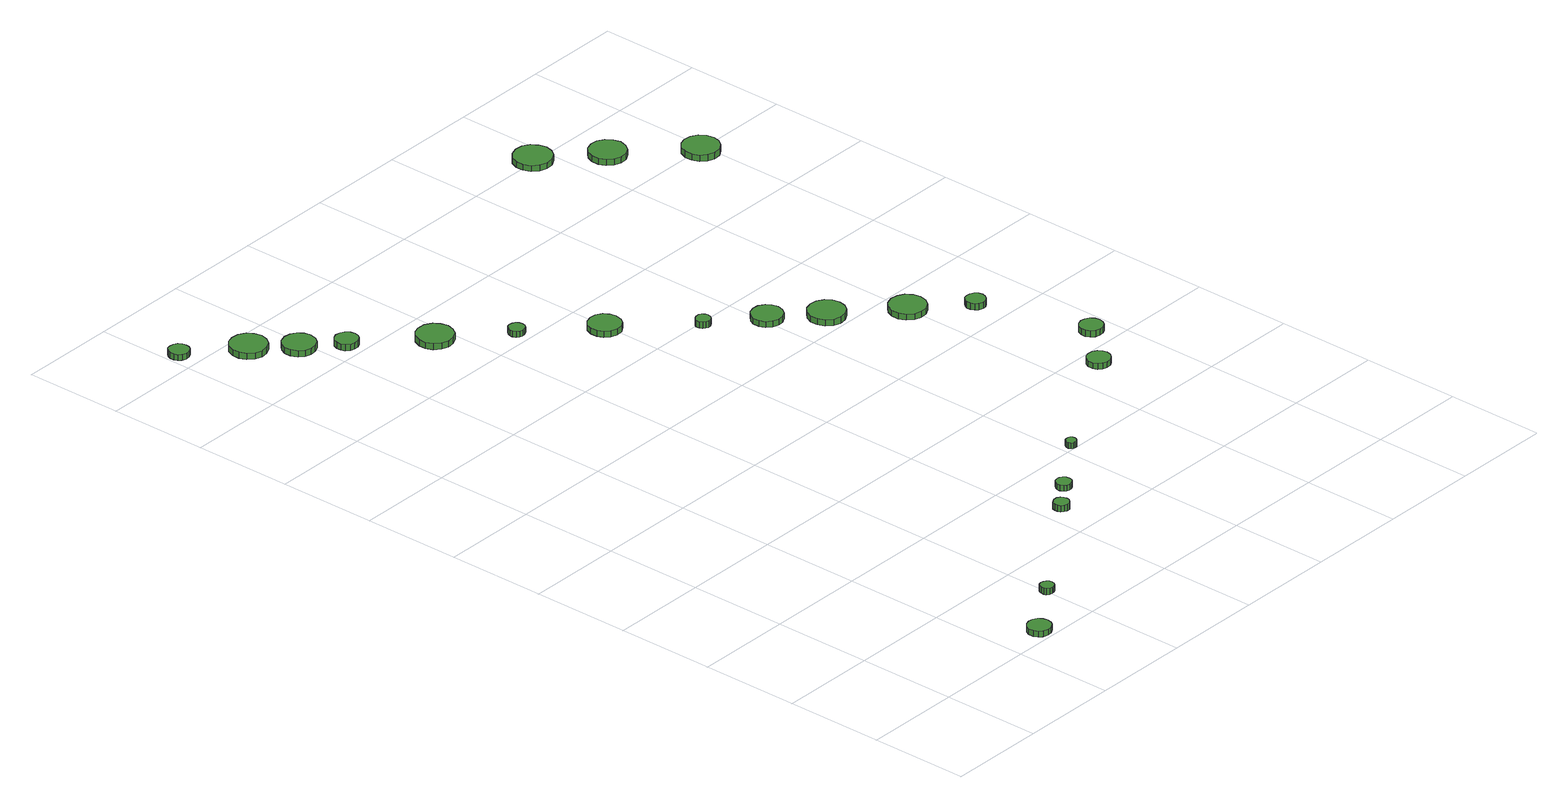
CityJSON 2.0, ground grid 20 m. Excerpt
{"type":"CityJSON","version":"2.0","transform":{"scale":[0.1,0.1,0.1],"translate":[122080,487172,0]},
"CityObjects":{
"tree1":{"type":"SolitaryVegetationObject","attributes":{"function":"something"},"geometry":[{"type":"MultiSurface","lod":"1","boundaries":[[[0,1,2,3,4,5,6,7,8,9,10,11,12,13,14]],[[15,16,17,18,19,20,21,22,23,24,25,26,27,28,29]],[[0,29,28,1]],[[1,28,27,2]],[[2,27,26,3]],[[3,26,25,4]],[[4,25,24,5]],[[5,24,23,6]],[[6,23,22,7]],[[7,22,21,8]],[[8,21,20,9]],[[9,20,19,10]],[[10,19,18,11]],[[11,18,17,12]],[[12,17,16,13]],[[13,16,15,14]],[[14,15,29,0]]]}]},
"tree2":{"type":"SolitaryVegetationObject","attributes":{"function":"something"},"geometry":[{"type":"MultiSurface","lod":"1","boundaries":[[[30,31,32,33,34,35,36,37,38,39,40,41,42,43,44]],[[45,46,47,48,49,50,51,52,53,54,55,56,57,58,59]],[[30,59,58,31]],[[31,58,57,32]],[[32,57,56,33]],[[33,56,55,34]],[[34,55,54,35]],[[35,54,53,36]],[[36,53,52,37]],[[37,52,51,38]],[[38,51,50,39]],[[39,50,49,40]],[[40,49,48,41]],[[41,48,47,42]],[[42,47,46,43]],[[43,46,45,44]],[[44,45,59,30]]]}]},
"tree3":{"type":"SolitaryVegetationObject","attributes":{"function":"something"},"geometry":[{"type":"MultiSurface","lod":"1","boundaries":[[[60,61,62,63,64,65,66,67,68,69,70,71,72,73,74]],[[75,76,77,78,79,80,81,82,83,84,85,86,87,88,89]],[[60,89,88,61]],[[61,88,87,62]],[[62,87,86,63]],[[63,86,85,64]],[[64,85,84,65]],[[65,84,83,66]],[[66,83,82,67]],[[67,82,81,68]],[[68,81,80,69]],[[69,80,79,70]],[[70,79,78,71]],[[71,78,77,72]],[[72,77,76,73]],[[73,76,75,74]],[[74,75,89,60]]]}]},
"tree4":{"type":"SolitaryVegetationObject","attributes":{"function":"something"},"geometry":[{"type":"MultiSurface","lod":"1","boundaries":[[[90,91,92,93,94,95,96,97,98,99,100,101,102,103,104]],[[105,106,107,108,109,110,111,112,113,114,115,116,117,118,119]],[[90,119,118,91]],[[91,118,117,92]],[[92,117,116,93]],[[93,116,115,94]],[[94,115,114,95]],[[95,114,113,96]],[[96,113,112,97]],[[97,112,111,98]],[[98,111,110,99]],[[99,110,109,100]],[[100,109,108,101]],[[101,108,107,102]],[[102,107,106,103]],[[103,106,105,104]],[[104,105,119,90]]]}]},
"tree5":{"type":"SolitaryVegetationObject","attributes":{"function":"something"},"geometry":[{"type":"MultiSurface","lod":"1","boundaries":[[[120,121,122,123,124,125,126,127,128,129,130,131,132,133,134]],[[135,136,137,138,139,140,141,142,143,144,145,146,147,148,149]],[[120,149,148,121]],[[121,148,147,122]],[[122,147,146,123]],[[123,146,145,124]],[[124,145,144,125]],[[125,144,143,126]],[[126,143,142,127]],[[127,142,141,128]],[[128,141,140,129]],[[129,140,139,130]],[[130,139,138,131]],[[131,138,137,132]],[[132,137,136,133]],[[133,136,135,134]],[[134,135,149,120]]]}]},
"tree6":{"type":"SolitaryVegetationObject","attributes":{"function":"something"},"geometry":[{"type":"MultiSurface","lod":"1","boundaries":[[[150,151,152,153,154,155,156,157,158,159,160,161,162,163,164]],[[165,166,167,168,169,170,171,172,173,174,175,176,177,178,179]],[[150,179,178,151]],[[151,178,177,152]],[[152,177,176,153]],[[153,176,175,154]],[[154,175,174,155]],[[155,174,173,156]],[[156,173,172,157]],[[157,172,171,158]],[[158,171,170,159]],[[159,170,169,160]],[[160,169,168,161]],[[161,168,167,162]],[[162,167,166,163]],[[163,166,165,164]],[[164,165,179,150]]]}]},
"tree7":{"type":"SolitaryVegetationObject","attributes":{"function":"something"},"geometry":[{"type":"MultiSurface","lod":"1","boundaries":[[[180,181,182,183,184,185,186,187,188,189,190,191,192,193,194]],[[195,196,197,198,199,200,201,202,203,204,205,206,207,208,209]],[[180,209,208,181]],[[181,208,207,182]],[[182,207,206,183]],[[183,206,205,184]],[[184,205,204,185]],[[185,204,203,186]],[[186,203,202,187]],[[187,202,201,188]],[[188,201,200,189]],[[189,200,199,190]],[[190,199,198,191]],[[191,198,197,192]],[[192,197,196,193]],[[193,196,195,194]],[[194,195,209,180]]]}]},
"tree8":{"type":"SolitaryVegetationObject","attributes":{"function":"something"},"geometry":[{"type":"MultiSurface","lod":"1","boundaries":[[[210,211,212,213,214,215,216,217,218,219,220,221,222,223,224]],[[225,226,227,228,229,230,231,232,233,234,235,236,237,238,239]],[[210,239,238,211]],[[211,238,237,212]],[[212,237,236,213]],[[213,236,235,214]],[[214,235,234,215]],[[215,234,233,216]],[[216,233,232,217]],[[217,232,231,218]],[[218,231,230,219]],[[219,230,229,220]],[[220,229,228,221]],[[221,228,227,222]],[[222,227,226,223]],[[223,226,225,224]],[[224,225,239,210]]]}]},
"tree9":{"type":"SolitaryVegetationObject","attributes":{"function":"something"},"geometry":[{"type":"MultiSurface","lod":"1","boundaries":[[[240,241,242,243,244,245,246,247,248,249,250,251,252,253,254]],[[255,256,257,258,259,260,261,262,263,264,265,266,267,268,269]],[[240,269,268,241]],[[241,268,267,242]],[[242,267,266,243]],[[243,266,265,244]],[[244,265,264,245]],[[245,264,263,246]],[[246,263,262,247]],[[247,262,261,248]],[[248,261,260,249]],[[249,260,259,250]],[[250,259,258,251]],[[251,258,257,252]],[[252,257,256,253]],[[253,256,255,254]],[[254,255,269,240]]]}]},
"tree10":{"type":"SolitaryVegetationObject","attributes":{"function":"something"},"geometry":[{"type":"MultiSurface","lod":"1","boundaries":[[[270,271,272,273,274,275,276,277,278,279,280,281,282,283,284]],[[285,286,287,288,289,290,291,292,293,294,295,296,297,298,299]],[[270,299,298,271]],[[271,298,297,272]],[[272,297,296,273]],[[273,296,295,274]],[[274,295,294,275]],[[275,294,293,276]],[[276,293,292,277]],[[277,292,291,278]],[[278,291,290,279]],[[279,290,289,280]],[[280,289,288,281]],[[281,288,287,282]],[[282,287,286,283]],[[283,286,285,284]],[[284,285,299,270]]]}]},
"tree11":{"type":"SolitaryVegetationObject","attributes":{"function":"something"},"geometry":[{"type":"MultiSurface","lod":"1","boundaries":[[[300,301,302,303,304,305,306,307,308,309,310,311,312,313,314]],[[315,316,317,318,319,320,321,322,323,324,325,326,327,328,329]],[[300,329,328,301]],[[301,328,327,302]],[[302,327,326,303]],[[303,326,325,304]],[[304,325,324,305]],[[305,324,323,306]],[[306,323,322,307]],[[307,322,321,308]],[[308,321,320,309]],[[309,320,319,310]],[[310,319,318,311]],[[311,318,317,312]],[[312,317,316,313]],[[313,316,315,314]],[[314,315,329,300]]]}]},
"tree12":{"type":"SolitaryVegetationObject","attributes":{"function":"something"},"geometry":[{"type":"MultiSurface","lod":"1","boundaries":[[[330,331,332,333,334,335,336,337,338,339,340,341,342,343,344]],[[345,346,347,348,349,350,351,352,353,354,355,356,357,358,359]],[[330,359,358,331]],[[331,358,357,332]],[[332,357,356,333]],[[333,356,355,334]],[[334,355,354,335]],[[335,354,353,336]],[[336,353,352,337]],[[337,352,351,338]],[[338,351,350,339]],[[339,350,349,340]],[[340,349,348,341]],[[341,348,347,342]],[[342,347,346,343]],[[343,346,345,344]],[[344,345,359,330]]]}]},
"tree13":{"type":"SolitaryVegetationObject","attributes":{"function":"something"},"geometry":[{"type":"MultiSurface","lod":"1","boundaries":[[[360,361,362,363,364,365,366,367,368,369,370,371,372,373,374]],[[375,376,377,378,379,380,381,382,383,384,385,386,387,388,389]],[[360,389,388,361]],[[361,388,387,362]],[[362,387,386,363]],[[363,386,385,364]],[[364,385,384,365]],[[365,384,383,366]],[[366,383,382,367]],[[367,382,381,368]],[[368,381,380,369]],[[369,380,379,370]],[[370,379,378,371]],[[371,378,377,372]],[[372,377,376,373]],[[373,376,375,374]],[[374,375,389,360]]]}]},
"tree14":{"type":"SolitaryVegetationObject","attributes":{"function":"something"},"geometry":[{"type":"MultiSurface","lod":"1","boundaries":[[[390,391,392,393,394,395,396,397,398,399,400,401,402,403,404]],[[405,406,407,408,409,410,411,412,413,414,415,416,417,418,419]],[[390,419,418,391]],[[391,418,417,392]],[[392,417,416,393]],[[393,416,415,394]],[[394,415,414,395]],[[395,414,413,396]],[[396,413,412,397]],[[397,412,411,398]],[[398,411,410,399]],[[399,410,409,400]],[[400,409,408,401]],[[401,408,407,402]],[[402,407,406,403]],[[403,406,405,404]],[[404,405,419,390]]]}]},
"tree15":{"type":"SolitaryVegetationObject","attributes":{"function":"something"},"geometry":[{"type":"MultiSurface","lod":"1","boundaries":[[[420,421,422,423,424,425,426,427,428,429,430,431,432,433,434]],[[435,436,437,438,439,440,441,442,443,444,445,446,447,448,449]],[[420,449,448,421]],[[421,448,447,422]],[[422,447,446,423]],[[423,446,445,424]],[[424,445,444,425]],[[425,444,443,426]],[[426,443,442,427]],[[427,442,441,428]],[[428,441,440,429]],[[429,440,439,430]],[[430,439,438,431]],[[431,438,437,432]],[[432,437,436,433]],[[433,436,435,434]],[[434,435,449,420]]]}]},
"tree16":{"type":"SolitaryVegetationObject","attributes":{"function":"something"},"geometry":[{"type":"MultiSurface","lod":"1","boundaries":[[[450,451,452,453,454,455,456,457,458,459,460,461,462,463,464]],[[465,466,467,468,469,470,471,472,473,474,475,476,477,478,479]],[[450,479,478,451]],[[451,478,477,452]],[[452,477,476,453]],[[453,476,475,454]],[[454,475,474,455]],[[455,474,473,456]],[[456,473,472,457]],[[457,472,471,458]],[[458,471,470,459]],[[459,470,469,460]],[[460,469,468,461]],[[461,468,467,462]],[[462,467,466,463]],[[463,466,465,464]],[[464,465,479,450]]]}]},
"tree17":{"type":"SolitaryVegetationObject","attributes":{"function":"something"},"geometry":[{"type":"MultiSurface","lod":"1","boundaries":[[[480,481,482,483,484,485,486,487,488,489,490,491,492,493,494]],[[495,496,497,498,499,500,501,502,503,504,505,506,507,508,509]],[[480,509,508,481]],[[481,508,507,482]],[[482,507,506,483]],[[483,506,505,484]],[[484,505,504,485]],[[485,504,503,486]],[[486,503,502,487]],[[487,502,501,488]],[[488,501,500,489]],[[489,500,499,490]],[[490,499,498,491]],[[491,498,497,492]],[[492,497,496,493]],[[493,496,495,494]],[[494,495,509,480]]]}]},
"tree18":{"type":"SolitaryVegetationObject","attributes":{"function":"something"},"geometry":[{"type":"MultiSurface","lod":"1","boundaries":[[[510,511,512,513,514,515,516,517,518,519,520,521,522,523,524]],[[525,526,527,528,529,530,531,532,533,534,535,536,537,538,539]],[[510,539,538,511]],[[511,538,537,512]],[[512,537,536,513]],[[513,536,535,514]],[[514,535,534,515]],[[515,534,533,516]],[[516,533,532,517]],[[517,532,531,518]],[[518,531,530,519]],[[519,530,529,520]],[[520,529,528,521]],[[521,528,527,522]],[[522,527,526,523]],[[523,526,525,524]],[[524,525,539,510]]]}]},
"tree19":{"type":"SolitaryVegetationObject","attributes":{"function":"something"},"geometry":[{"type":"MultiSurface","lod":"1","boundaries":[[[540,541,542,543,544,545,546,547,548,549,550,551,552,553,554]],[[555,556,557,558,559,560,561,562,563,564,565,566,567,568,569]],[[540,569,568,541]],[[541,568,567,542]],[[542,567,566,543]],[[543,566,565,544]],[[544,565,564,545]],[[545,564,563,546]],[[546,563,562,547]],[[547,562,561,548]],[[548,561,560,549]],[[549,560,559,550]],[[550,559,558,551]],[[551,558,557,552]],[[552,557,556,553]],[[553,556,555,554]],[[554,555,569,540]]]}]},
"tree20":{"type":"SolitaryVegetationObject","attributes":{"function":"something"},"geometry":[{"type":"MultiSurface","lod":"1","boundaries":[[[570,571,572,573,574,575,576,577,578,579,580,581,582,583,584]],[[585,586,587,588,589,590,591,592,593,594,595,596,597,598,599]],[[570,599,598,571]],[[571,598,597,572]],[[572,597,596,573]],[[573,596,595,574]],[[574,595,594,575]],[[575,594,593,576]],[[576,593,592,577]],[[577,592,591,578]],[[578,591,590,579]],[[579,590,589,580]],[[580,589,588,581]],[[581,588,587,582]],[[582,587,586,583]],[[583,586,585,584]],[[584,585,599,570]]]}]},
"tree21":{"type":"SolitaryVegetationObject","attributes":{"function":"something"},"geometry":[{"type":"MultiSurface","lod":"1","boundaries":[[[600,601,602,603,604,605,606,607,608,609,610,611,612,613,614]],[[615,616,617,618,619,620,621,622,623,624,625,626,627,628,629]],[[600,629,628,601]],[[601,628,627,602]],[[602,627,626,603]],[[603,626,625,604]],[[604,625,624,605]],[[605,624,623,606]],[[606,623,622,607]],[[607,622,621,608]],[[608,621,620,609]],[[609,620,619,610]],[[610,619,618,611]],[[611,618,617,612]],[[612,617,616,613]],[[613,616,615,614]],[[614,615,629,600]]]}]},
"tree22":{"type":"SolitaryVegetationObject","attributes":{"function":"something"},"geometry":[{"type":"MultiSurface","lod":"1","boundaries":[[[630,631,632,633,634,635,636,637,638,639,640,641,642,643,644]],[[645,646,647,648,649,650,651,652,653,654,655,656,657,658,659]],[[630,659,658,631]],[[631,658,657,632]],[[632,657,656,633]],[[633,656,655,634]],[[634,655,654,635]],[[635,654,653,636]],[[636,653,652,637]],[[637,652,651,638]],[[638,651,650,639]],[[639,650,649,640]],[[640,649,648,641]],[[641,648,647,642]],[[642,647,646,643]],[[643,646,645,644]],[[644,645,659,630]]]}]}
},
"vertices":[
[305,25,16],[303,34,16],[298,42,16],[289,47,16],[280,48,16],[270,45,16],[263,39,16],[259,30,16],[259,20,16],[263,11,16],[270,5,16],[280,2,16],[289,3,16],[298,8,16],[303,15,16],[303,15,4],[298,8,4],[289,3,4],[280,2,4],[270,5,4],[263,11,4],[259,20,4],[259,30,4],[263,39,4],[270,45,4],[280,48,4],[289,47,4],[298,42,4],[303,34,4],[305,25,4],
[408,102,20],[407,108,20],[403,112,20],[398,115,20],[393,116,20],[387,114,20],[383,110,20],[381,105,20],[381,99,20],[383,94,20],[387,90,20],[393,89,20],[398,89,20],[403,92,20],[407,97,20],[407,97,7],[403,92,7],[398,89,7],[393,89,7],[387,90,7],[383,94,7],[381,99,7],[381,105,7],[383,110,7],[387,114,7],[393,116,7],[398,115,7],[403,112,7],[407,108,7],[408,102,7],
[42,1840,15],[41,1848,15],[36,1855,15],[29,1859,15],[20,1860,15],[12,1858,15],[6,1852,15],[3,1844,15],[3,1836,15],[6,1829,15],[12,1823,15],[20,1820,15],[29,1821,15],[36,1825,15],[41,1832,15],[41,1832,3],[36,1825,3],[29,1821,3],[20,1820,3],[12,1823,3],[6,1829,3],[3,1836,3],[3,1844,3],[6,1852,3],[12,1858,3],[20,1860,3],[29,1859,3],[36,1855,3],[41,1848,3],[42,1840,3],
[154,1756,17],[150,1771,17],[142,1783,17],[128,1791,17],[113,1792,17],[99,1788,17],[88,1778,17],[82,1764,17],[82,1749,17],[88,1735,17],[99,1725,17],[113,1720,17],[128,1722,17],[142,1729,17],[150,1741,17],[150,1741,4],[142,1729,4],[128,1722,4],[113,1720,4],[99,1725,4],[88,1735,4],[82,1749,4],[82,1764,4],[88,1778,4],[99,1788,4],[113,1792,4],[128,1791,4],[142,1783,4],[150,1771,4],[154,1756,4],
[214,1691,16],[211,1704,16],[203,1715,16],[191,1722,16],[178,1723,16],[165,1719,16],[156,1710,16],[150,1698,16],[150,1685,16],[156,1672,16],[165,1663,16],[178,1659,16],[191,1661,16],[203,1667,16],[211,1678,16],[211,1678,3],[203,1667,3],[191,1661,3],[178,1659,3],[165,1663,3],[156,1672,3],[150,1685,3],[150,1698,3],[156,1710,3],[165,1719,3],[178,1723,3],[191,1722,3],[203,1715,3],[211,1704,3],[214,1691,3],
[651,274,20],[650,280,20],[646,285,20],[641,289,20],[634,289,20],[628,287,20],[623,283,20],[621,277,20],[621,271,20],[623,265,20],[628,261,20],[634,259,20],[641,259,20],[646,263,20],[650,268,20],[650,268,7],[646,263,7],[641,259,7],[634,259,7],[628,261,7],[623,265,7],[621,271,7],[621,277,7],[623,283,7],[628,287,7],[634,289,7],[641,289,7],[646,285,7],[650,280,7],[651,274,7],
[271,1635,15],[269,1644,15],[263,1652,15],[255,1657,15],[245,1658,15],[236,1655,15],[229,1649,15],[226,1640,15],[226,1630,15],[229,1622,15],[236,1615,15],[245,1613,15],[255,1614,15],[263,1618,15],[269,1626,15],[269,1626,2],[263,1618,2],[255,1614,2],[245,1613,2],[236,1615,2],[229,1622,2],[226,1630,2],[226,1640,2],[229,1649,2],[236,1655,2],[245,1658,2],[255,1657,2],[263,1652,2],[269,1644,2],[271,1635,2],
[711,319,18],[710,326,18],[706,331,18],[701,334,18],[694,335,18],[688,333,18],[684,328,18],[681,322,18],[681,316,18],[684,310,18],[688,306,18],[694,304,18],[701,305,18],[706,308,18],[710,313,18],[710,313,6],[706,308,6],[701,305,6],[694,304,6],[688,306,6],[684,310,6],[681,316,6],[681,322,6],[684,328,6],[688,333,6],[694,335,6],[701,334,6],[706,331,6],[710,326,6],[711,319,6],
[401,1525,15],[397,1540,15],[389,1552,15],[375,1560,15],[360,1561,15],[346,1557,15],[335,1547,15],[329,1533,15],[329,1518,15],[335,1504,15],[346,1494,15],[360,1489,15],[375,1491,15],[389,1498,15],[397,1511,15],[397,1511,2],[389,1498,2],[375,1491,2],[360,1489,2],[346,1494,2],[335,1504,2],[329,1518,2],[329,1533,2],[335,1547,2],[346,1557,2],[360,1561,2],[375,1560,2],[389,1552,2],[397,1540,2],[401,1525,2],
[494,1429,14],[493,1435,14],[489,1441,14],[483,1444,14],[476,1445,14],[470,1443,14],[465,1438,14],[462,1432,14],[462,1426,14],[465,1419,14],[470,1415,14],[476,1413,14],[483,1414,14],[489,1417,14],[493,1422,14],[493,1422,2],[489,1417,2],[483,1414,2],[476,1413,2],[470,1415,2],[465,1419,2],[462,1426,2],[462,1432,2],[465,1438,2],[470,1443,2],[476,1445,2],[483,1444,2],[489,1441,2],[493,1435,2],[494,1429,2],
[825,403,19],[824,407,19],[821,411,19],[818,413,19],[813,413,19],[809,412,19],[806,409,19],[804,405,19],[804,401,19],[806,397,19],[809,394,19],[813,393,19],[818,393,19],[821,395,19],[824,399,19],[824,399,7],[821,395,7],[818,393,7],[813,393,7],[809,394,7],[806,397,7],[804,401,7],[804,405,7],[806,409,7],[809,412,7],[813,413,7],[818,413,7],[821,411,7],[824,407,7],[825,403,7],
[625,1318,14],[622,1331,14],[615,1342,14],[603,1349,14],[590,1350,14],[577,1346,14],[567,1337,14],[562,1325,14],[562,1311,14],[567,1299,14],[577,1290,14],[590,1286,14],[603,1287,14],[615,1294,14],[622,1305,14],[622,1305,2],[615,1294,2],[603,1287,2],[590,1286,2],[577,1290,2],[567,1299,2],[562,1311,2],[562,1325,2],[567,1337,2],[577,1346,2],[590,1350,2],[603,1349,2],[615,1342,2],[622,1331,2],[625,1318,2],
[734,1193,15],[732,1199,15],[729,1204,15],[723,1207,15],[717,1207,15],[712,1205,15],[707,1201,15],[704,1196,15],[704,1189,15],[707,1184,15],[712,1180,15],[717,1178,15],[723,1178,15],[729,1182,15],[732,1187,15],[732,1187,2],[729,1182,2],[723,1178,2],[717,1178,2],[712,1180,2],[707,1184,2],[704,1189,2],[704,1196,2],[707,1201,2],[712,1205,2],[717,1207,2],[723,1207,2],[729,1204,2],[732,1199,2],[734,1193,2],
[838,1116,15],[835,1129,15],[828,1139,15],[816,1146,15],[804,1147,15],[792,1143,15],[782,1134,15],[777,1123,15],[777,1110,15],[782,1098,15],[792,1090,15],[804,1086,15],[816,1087,15],[828,1093,15],[835,1104,15],[835,1104,3],[828,1093,3],[816,1087,3],[804,1086,3],[792,1090,3],[782,1098,3],[777,1110,3],[777,1123,3],[782,1134,3],[792,1143,3],[804,1147,3],[816,1146,3],[828,1139,3],[835,1129,3],[838,1116,3],
[922,1042,15],[919,1057,15],[910,1069,15],[897,1077,15],[882,1078,15],[868,1074,15],[857,1064,15],[851,1050,15],[851,1035,15],[857,1021,15],[868,1011,15],[882,1006,15],[897,1008,15],[910,1015,15],[919,1028,15],[919,1028,2],[910,1015,2],[897,1008,2],[882,1006,2],[868,1011,2],[857,1021,2],[851,1035,2],[851,1050,2],[857,1064,2],[868,1074,2],[882,1078,2],[897,1077,2],[910,1069,2],[919,1057,2],[922,1042,2],
[1094,556,19],[1092,565,19],[1086,573,19],[1078,578,19],[1068,579,19],[1059,576,19],[1052,570,19],[1048,561,19],[1048,551,19],[1052,542,19],[1059,536,19],[1068,533,19],[1078,534,19],[1086,539,19],[1092,547,19],[1092,547,7],[1086,539,7],[1078,534,7],[1068,533,7],[1059,536,7],[1052,542,7],[1048,551,7],[1048,561,7],[1052,570,7],[1059,576,7],[1068,579,7],[1078,578,7],[1086,573,7],[1092,565,7],[1094,556,7],
[1031,944,15],[1028,958,15],[1019,971,15],[1006,978,15],[991,980,15],[977,975,15],[966,965,15],[960,951,15],[960,936,15],[966,922,15],[977,912,15],[991,908,15],[1006,909,15],[1019,917,15],[1028,929,15],[1028,929,3],[1019,917,3],[1006,909,3],[991,908,3],[977,912,3],[966,922,3],[960,936,3],[960,951,3],[966,965,3],[977,975,3],[991,980,3],[1006,978,3],[1019,971,3],[1028,958,3],[1031,944,3],
[1172,640,20],[1170,649,20],[1165,657,20],[1156,662,20],[1147,663,20],[1137,660,20],[1130,654,20],[1126,645,20],[1126,635,20],[1130,626,20],[1137,620,20],[1147,617,20],[1156,618,20],[1165,623,20],[1170,631,20],[1170,631,7],[1165,623,7],[1156,618,7],[1147,617,7],[1137,620,7],[1130,626,7],[1126,635,7],[1126,645,7],[1130,654,7],[1137,660,7],[1147,663,7],[1156,662,7],[1165,657,7],[1170,649,7],[1172,640,7],
[1105,860,19],[1103,868,19],[1098,874,19],[1091,878,19],[1083,879,19],[1075,877,19],[1069,871,19],[1066,864,19],[1066,856,19],[1069,848,19],[1075,843,19],[1083,840,19],[1091,841,19],[1098,845,19],[1103,852,19],[1103,852,6],[1098,845,6],[1091,841,6],[1083,840,6],[1075,843,6],[1069,848,6],[1066,856,6],[1066,864,6],[1069,871,6],[1075,877,6],[1083,879,6],[1091,878,6],[1098,874,6],[1103,868,6],[1105,860,6],
[998,1801,15],[994,1816,15],[985,1829,15],[972,1837,15],[956,1838,15],[941,1833,15],[929,1823,15],[923,1809,15],[923,1793,15],[929,1778,15],[941,1768,15],[956,1763,15],[972,1765,15],[985,1773,15],[994,1785,15],[994,1785,3],[985,1773,3],[972,1765,3],[956,1763,3],[941,1768,3],[929,1778,3],[923,1793,3],[923,1809,3],[929,1823,3],[941,1833,3],[956,1838,3],[972,1837,3],[985,1829,3],[994,1816,3],[998,1801,3],
[1099,1711,15],[1095,1726,15],[1086,1738,15],[1073,1746,15],[1058,1747,15],[1044,1742,15],[1033,1732,15],[1027,1719,15],[1027,1703,15],[1033,1690,15],[1044,1680,15],[1058,1675,15],[1073,1676,15],[1086,1684,15],[1095,1696,15],[1095,1696,3],[1086,1684,3],[1073,1676,3],[1058,1675,3],[1044,1680,3],[1033,1690,3],[1027,1703,3],[1027,1719,3],[1033,1732,3],[1044,1742,3],[1058,1747,3],[1073,1746,3],[1086,1738,3],[1095,1726,3],[1099,1711,3],
[1222,1596,13],[1219,1610,13],[1210,1623,13],[1197,1630,13],[1182,1632,13],[1168,1627,13],[1157,1617,13],[1151,1603,13],[1151,1588,13],[1157,1574,13],[1168,1564,13],[1182,1559,13],[1197,1561,13],[1210,1569,13],[1219,1581,13],[1219,1581,0],[1210,1569,0],[1197,1561,0],[1182,1559,0],[1168,1564,0],[1157,1574,0],[1151,1588,0],[1151,1603,0],[1157,1617,0],[1168,1627,0],[1182,1632,0],[1197,1630,0],[1210,1623,0],[1219,1610,0],[1222,1596,0]
]}
